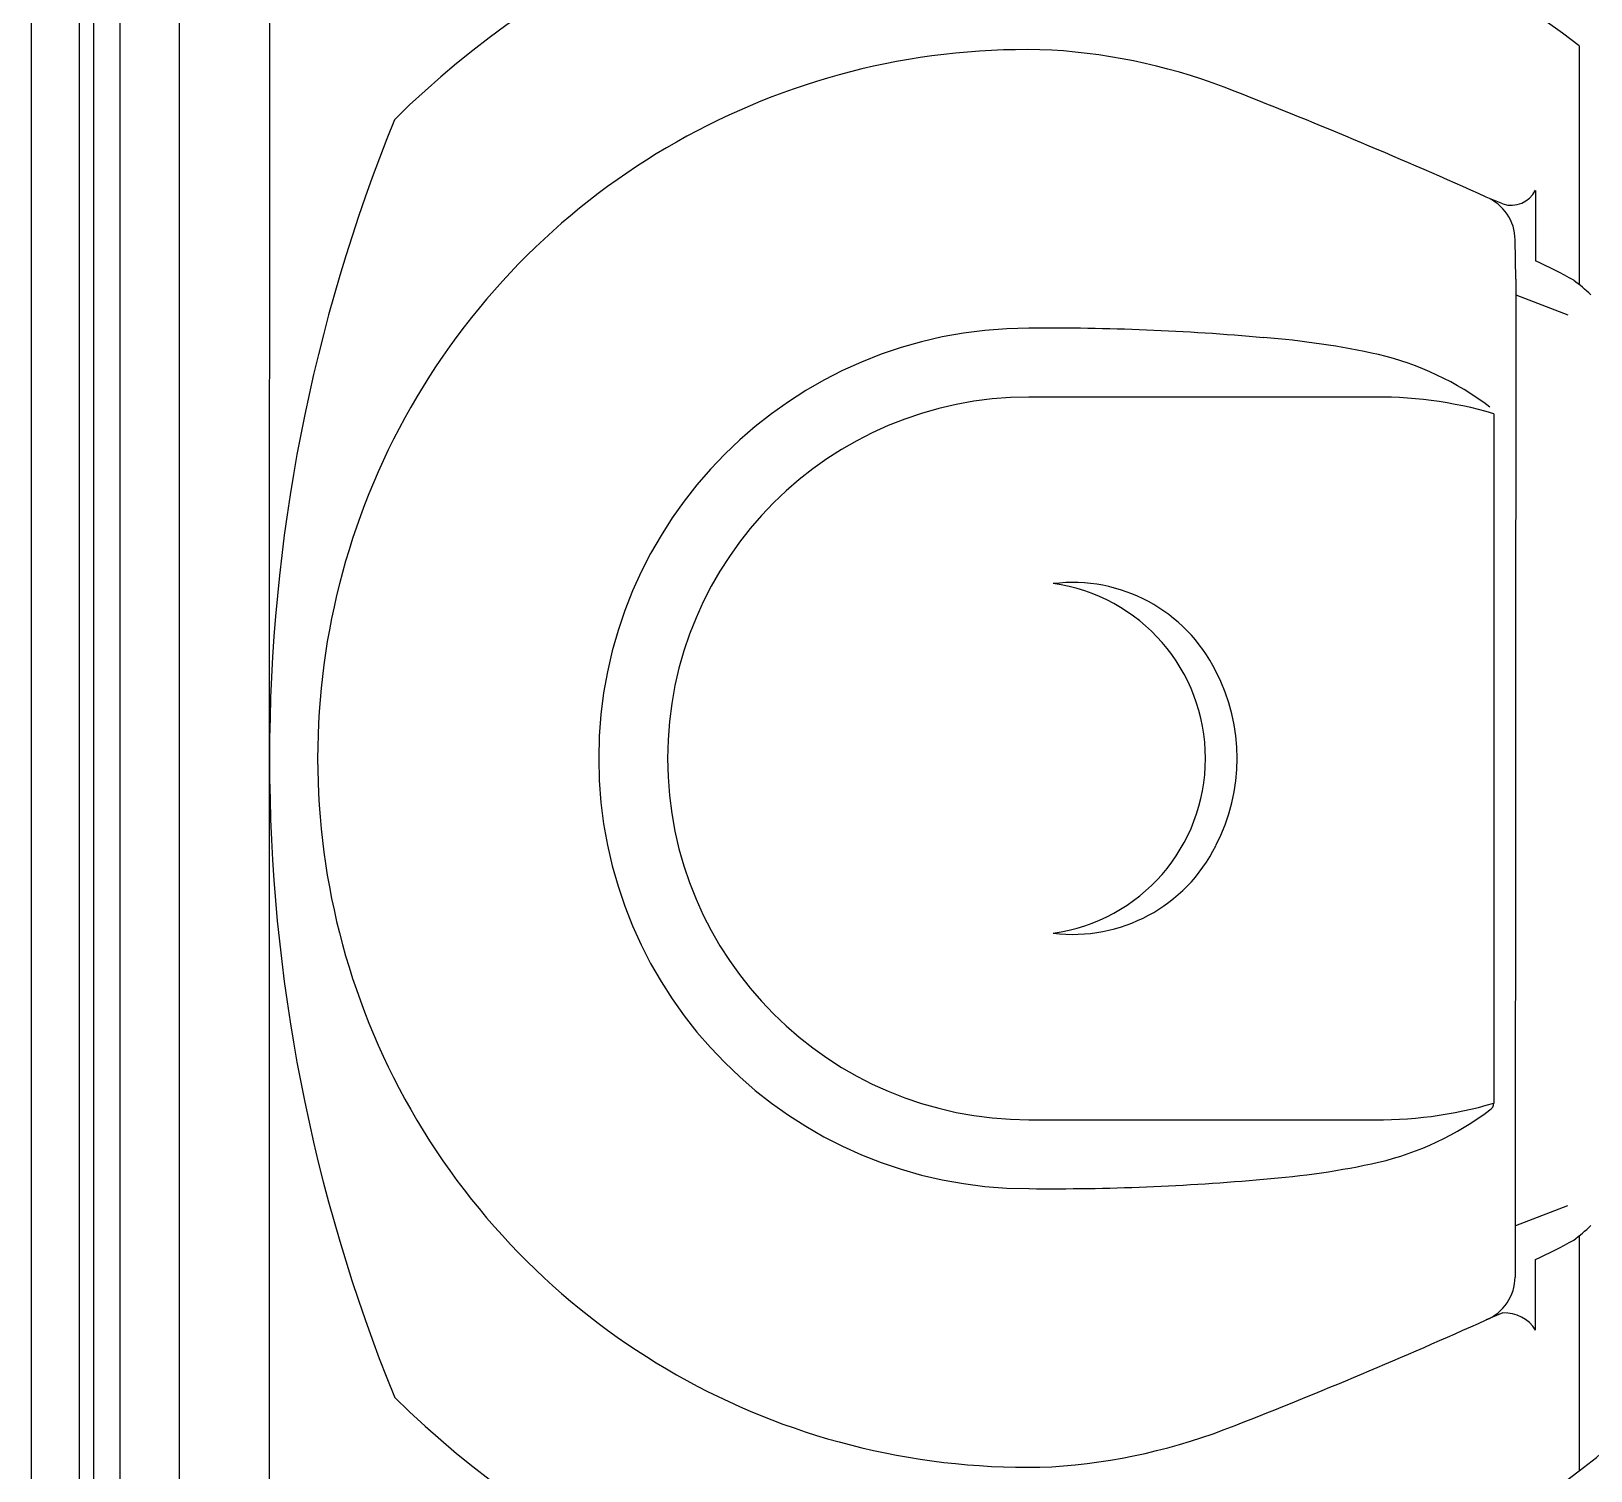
# Model space of a CAD drawing. Extents: x 648 to 724, y 789 to 934.
# Drawn here: x 647.98 to 668.66, y 828.16 to 847.26 of the extents above; entities that cross this region are included whole.
import ezdxf

# ---------------------------------------------------------------- set-up
doc = ezdxf.new("R2010")
doc.units = 0
doc.header["$MEASUREMENT"] = 0
doc.layers.add('1', color=4, linetype='Continuous')
doc.layers.add('1_CYAN', color=4, linetype='Continuous')

# ---------------------------------------------------------------- blocks, each defined once
blk = doc.blocks.new('2010GLOW')
at = {"layer": '1_CYAN', "color": 4}
for p, q in [((0, 76.285), (0, 7.785)), ((19.693, 38.361), (19.683, 38.883)), ((19.693, 38.361), (19.683, 25.599)), ((19.683, 25.599), (19.683, 25.124))]:
    blk.add_line(p, q, dxfattribs=at)
at = {"layer": '1_CYAN', "color": 3}
for p, q in [((0.641, 7.785), (0.641, 76.285)), ((0.828, 60.785), (0.828, 12.724)), ((1.181, 12.724), (1.181, 60.785)), ((1.962, 60.785), (1.962, 12.724)), ((3.16, 31.973), (3.169, 60.372)), ((20.533, 41.455), (20.533, 38.293)), ((19.952, 39.54), (19.952, 38.605)), ((19.52, 39.36), (19.298, 39.451)), ((19.693, 38.154), (20.383, 37.888)), ((17.722, 36.797), (13.234, 36.797)), ((19.401, 36.577), (19.401, 27.431)), ((3.16, 20.647), (3.16, 31.973)), ((13.234, 27.211), (17.722, 27.211)), ((19.693, 25.806), (20.383, 26.072)), ((20.533, 25.671), (20.533, 22.553)), ((19.952, 24.42), (19.952, 25.356)), ((19.52, 24.648), (19.296, 24.555))]:
    blk.add_line(p, q, dxfattribs=at)
for centre, radius, start, end in [((13.233, 32.004), 11.942, 52.3203, 134.8043), ((25.649, 32.004), 22.488, 157.8668, 202.1289), ((19.632, 39.698), 0.356, 251.7669, 333.722), ((17.425, 33.021), 6.129, 60.3277, 65.6561), ((19.227, 36.669), 2.081, 45.5061, 53.7005), ((13.234, 32.004), 5.707, 90, 270), ((13.535, 6.485), 31.227, 84.8352, 90.5512), ((15.554, 26.901), 10.714, 77.5164, 85.761), ((16.958, 33.507), 3.96, 52.8827, 76.6882), ((13.234, 32.004), 4.793, 90, 270), ((17.856, 31.298), 5.5, 73.6816, 91.3953), ((13.812, 32.214), 2.124, 26.4844, 96.9652), ((13.234, 32.004), 2.341, 277.8604, 82.1396), ((13.469, 32.004), 2.525, 332.7162, 27.2838), ((13.812, 31.793), 2.124, 263.0348, 333.5156), ((17.856, 32.709), 5.5, 268.6047, 286.3184), ((16.958, 30.5), 3.96, 283.3118, 307.1173), ((19.291, 27.436), 0.11, 300.8692, 356.045), ((15.554, 37.107), 10.714, 274.239, 282.4836), ((13.535, 57.522), 31.227, 269.4488, 275.1648), ((19.227, 27.292), 2.081, 306.2995, 314.4939), ((17.425, 30.94), 6.129, 294.3439, 299.6723), ((19.543, 24.167), 0.481, 31.7238, 92.6528), ((13.233, 32.004), 11.942, 225.1955, 307.6796), ((13.232, 32.005), 11.944, 307.6803, 313.2345)]:
    blk.add_arc(centre, radius, start, end, dxfattribs=at)
at = {"layer": '1_CYAN', "color": 4}
for centre, radius, start, end in [((13.202, 32.004), 9.403, 87.9593, 272.0407), ((13.037, 33.534), 7.883, 68.1708, 86.3683), ((-10.57, -26.95), 72.81, 65.78045, 68.62331), ((19.064, 38.879), 0.618, 0.3829, 67.7357), ((19.064, 25.128), 0.618, 292.2643, 359.6171), ((-10.57, 90.957), 72.81, 291.37669, 294.21955), ((13.037, 30.474), 7.883, 273.6317, 291.8292)]:
    blk.add_arc(centre, radius, start, end, dxfattribs=at)

msp = doc.modelspace()

# ---------------------------------------------------------------- block references
at = {"layer": '1'}
msp.add_blockref('2010GLOW', (647.978, 805.605), dxfattribs=at)

doc.saveas('drawing.dxf')
